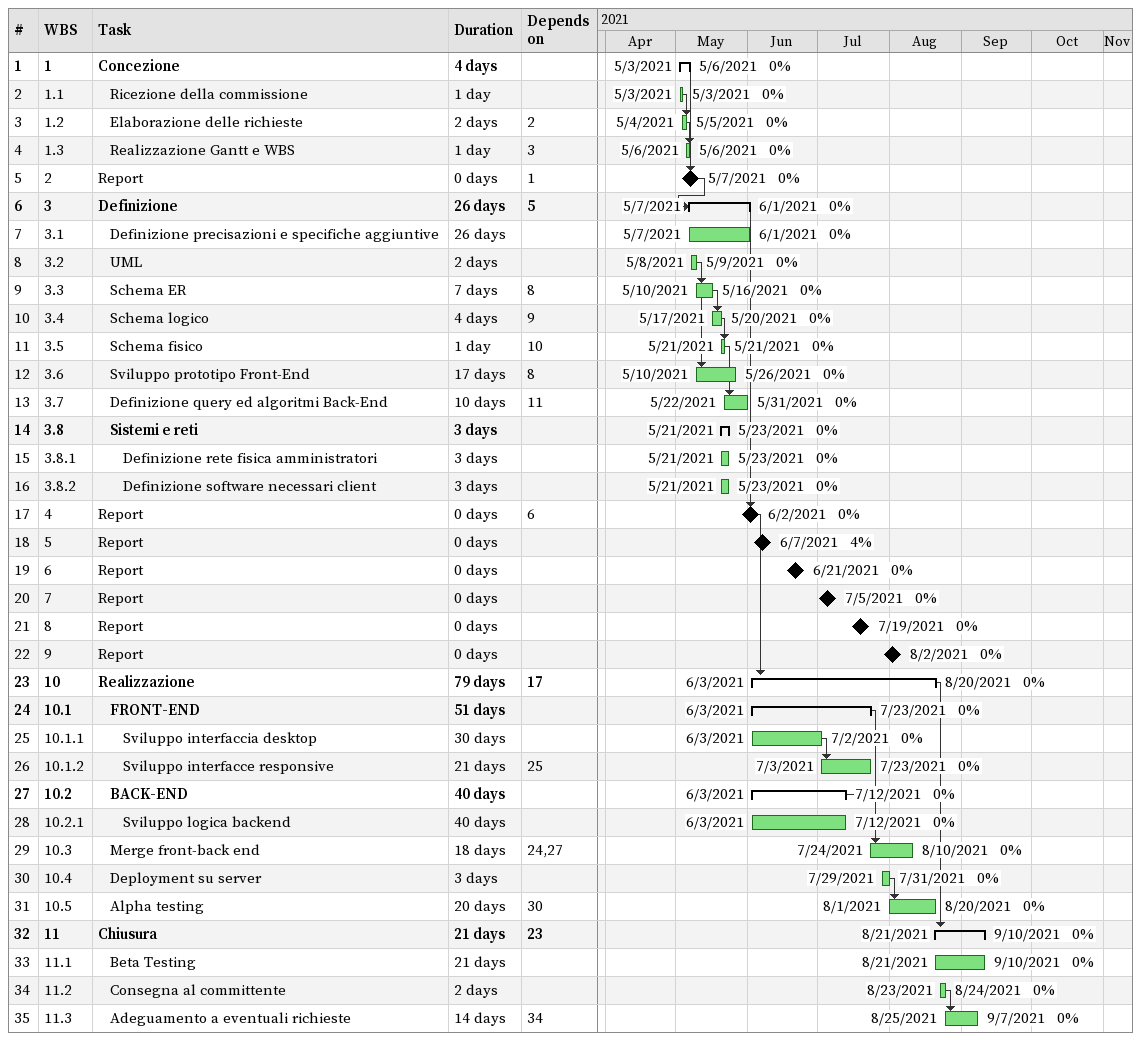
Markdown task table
| ID | WBS | Task | Duration | Start | Finish | Predecessors | % complete |
|---|---|---|---|---|---|---|---|
| 1 | 1 | **Concezione** | 4d | 2021-05-03 | 2021-05-06 |  | 0 |
| 2 | 1.1 | Ricezione della commissione | 1d | 2021-05-03 | 2021-05-03 |  | 0 |
| 3 | 1.2 | Elaborazione delle richieste | 2d | 2021-05-04 | 2021-05-05 | 2 | 0 |
| 4 | 1.3 | Realizzazione Gantt e WBS | 1d | 2021-05-06 | 2021-05-06 | 3 | 0 |
| 5 | 2 | Report | 0d | 2021-05-07 | 2021-05-07 | 1 | 0 |
| 6 | 3 | **Definizione** | 26d | 2021-05-07 | 2021-06-01 | 5 | 0 |
| 7 | 3.1 | Definizione precisazioni e specifiche aggiuntive | 26d | 2021-05-07 | 2021-06-01 |  | 0 |
| 8 | 3.2 | UML | 2d | 2021-05-08 | 2021-05-09 |  | 0 |
| 9 | 3.3 | Schema ER | 7d | 2021-05-10 | 2021-05-16 | 8 | 0 |
| 10 | 3.4 | Schema logico | 4d | 2021-05-17 | 2021-05-20 | 9 | 0 |
| 11 | 3.5 | Schema fisico | 1d | 2021-05-21 | 2021-05-21 | 10 | 0 |
| 12 | 3.6 | Sviluppo prototipo Front-End | 17d | 2021-05-10 | 2021-05-26 | 8 | 0 |
| 13 | 3.7 | Definizione query ed algoritmi Back-End | 10d | 2021-05-22 | 2021-05-31 | 11 | 0 |
| 14 | 3.8 | **Sistemi e reti** | 3d | 2021-05-21 | 2021-05-23 |  | 0 |
| 15 | 3.8.1 | Definizione rete fisica amministratori | 3d | 2021-05-21 | 2021-05-23 |  | 0 |
| 16 | 3.8.2 | Definizione software necessari client | 3d | 2021-05-21 | 2021-05-23 |  | 0 |
| 17 | 4 | Report | 0d | 2021-06-02 | 2021-06-02 | 6 | 0 |
| 18 | 5 | Report | 0d | 2021-06-07 | 2021-06-07 |  | 4 |
| 19 | 6 | Report | 0d | 2021-06-21 | 2021-06-21 |  | 0 |
| 20 | 7 | Report | 0d | 2021-07-05 | 2021-07-05 |  | 0 |
| 21 | 8 | Report | 0d | 2021-07-19 | 2021-07-19 |  | 0 |
| 22 | 9 | Report | 0d | 2021-08-02 | 2021-08-02 |  | 0 |
| 23 | 10 | **Realizzazione** | 79d | 2021-06-03 | 2021-08-20 | 17 | 0 |
| 24 | 10.1 | **FRONT-END** | 51d | 2021-06-03 | 2021-07-23 |  | 0 |
| 25 | 10.1.1 | Sviluppo interfaccia desktop | 30d | 2021-06-03 | 2021-07-02 |  | 0 |
| 26 | 10.1.2 | Sviluppo interfacce responsive | 21d | 2021-07-03 | 2021-07-23 | 25 | 0 |
| 27 | 10.2 | **BACK-END** | 40d | 2021-06-03 | 2021-07-12 |  | 0 |
| 28 | 10.2.1 | Sviluppo logica backend | 40d | 2021-06-03 | 2021-07-12 |  | 0 |
| 29 | 10.3 | Merge front-back end | 18d | 2021-07-24 | 2021-08-10 | 24, 27 | 0 |
| 30 | 10.4 | Deployment su server | 3d | 2021-07-29 | 2021-07-31 |  | 0 |
| 31 | 10.5 | Alpha testing | 20d | 2021-08-01 | 2021-08-20 | 30 | 0 |
| 32 | 11 | **Chiusura** | 21d | 2021-08-21 | 2021-09-10 | 23 | 0 |
| 33 | 11.1 | Beta Testing | 21d | 2021-08-21 | 2021-09-10 |  | 0 |
| 34 | 11.2 | Consegna al committente | 2d | 2021-08-23 | 2021-08-24 |  | 0 |
| 35 | 11.3 | Adeguamento a eventuali richieste | 14d | 2021-08-25 | 2021-09-07 | 34 | 0 |
